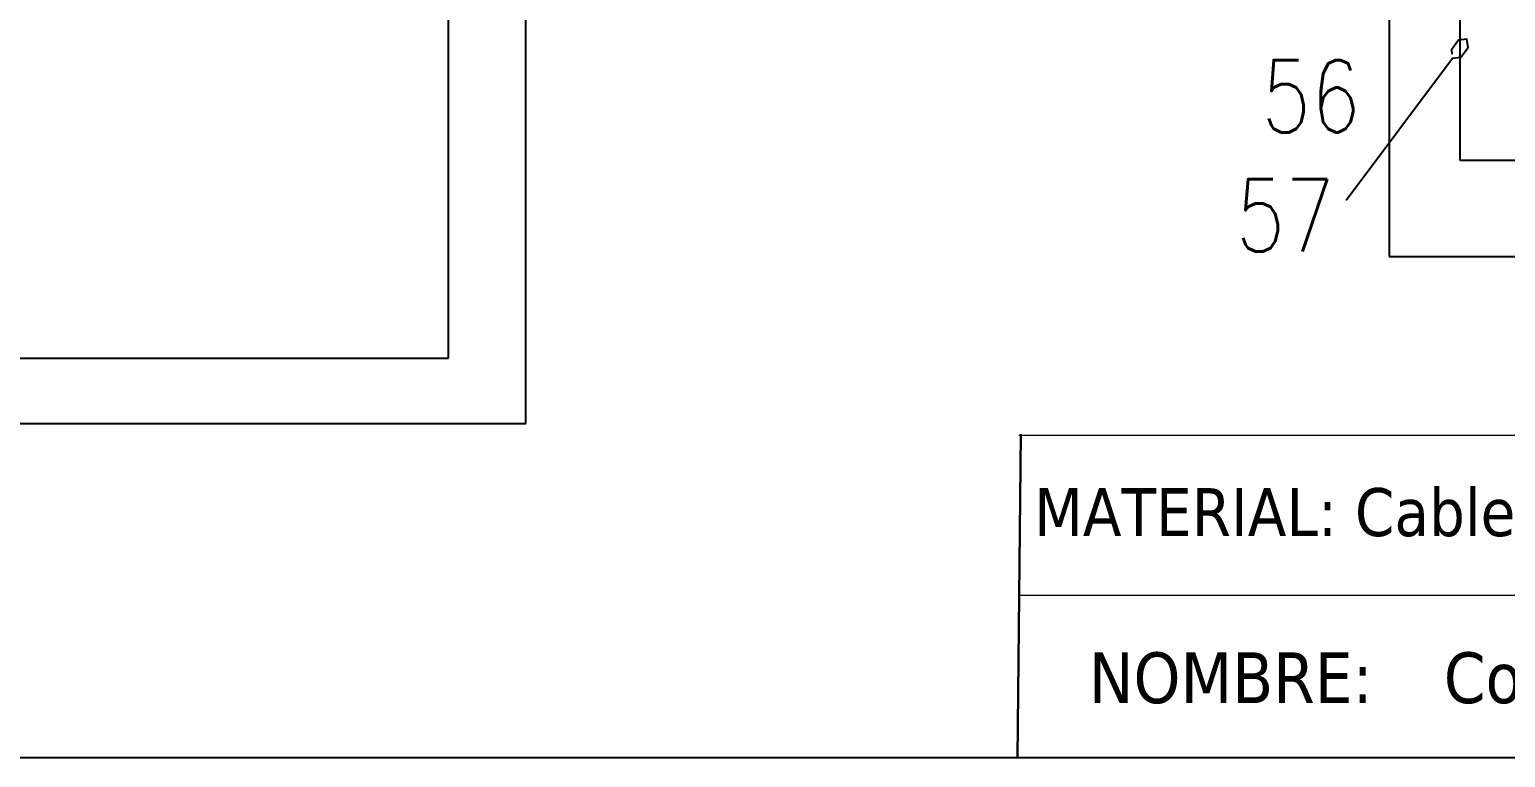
# Model space of a CAD drawing. Header units: millimetres. Extents: x 123.5 to 144.3, y 105.4 to 121.6.
# Drawn here: x 130.895 to 134.729, y 105.405 to 107.296 of the extents above; entities that cross this region are included whole.
import ezdxf
from ezdxf.enums import TextEntityAlignment as Align

# ---------------------------------------------------------------- set-up
doc = ezdxf.new("R2010")
doc.units = ezdxf.units.MM
doc.linetypes.add('CENTERX2', pattern=[20.32, 12.7, -2.54, 2.54, -2.54])
doc.layers.add('WIREFIXED', color=7, linetype='Continuous')
doc.layers.add('WIRES', color=7, linetype='Continuous')
doc.styles.add('SLDTEXTSTYLE0', font='tahoma.ttf')
doc.styles.add('WD', font='romans.shx')

# ---------------------------------------------------------------- blocks, each defined once
blk = doc.blocks.new('WD_WNV')
at = {"style": 'WD', "flags": 1}
for tag, p in [('W01USER', (-0.0625, 0.0938)), ('W02USER', (-0.0625, 0.0859)), ('W03USER', (-0.0625, 0.0781)), ('W04USER', (-0.0625, 0.0703)), ('W05USER', (-0.0625, 0.0625)), ('W06USER', (-0.0625, 0.0547)), ('W07USER', (-0.0625, 0.0469)), ('W08USER', (-0.0625, 0.0391)), ('W09USER', (-0.0625, 0.0312)), ('W10USER', (-0.0625, 0.0234))]:
    blk.add_attdef(tag, text='', height=0.005, dxfattribs=at).set_placement(p, align=Align.CENTER)
at = {"linetype": 'Continuous', "style": 'WD', "width": 0.8}
blk.add_attdef('WIRENO', text='', height=0.125, dxfattribs=at).set_placement((-0.05, 0), align=Align.MIDDLE_RIGHT)

msp = doc.modelspace()

# ---------------------------------------------------------------- linework, layer by layer
at = {"color": 7, "linetype": 'Continuous', "lineweight": 30}
msp.add_line((133.4704, 106.2452), (133.462, 105.4055), dxfattribs=at)
at = {"color": 7, "linetype": 'Continuous', "lineweight": 0}
for p, q in [((139.6906, 106.2413), (133.4651, 106.2413)), ((144.2555, 105.8263), (133.4651, 105.8263))]:
    msp.add_line(p, q, dxfattribs=at)
at = {"color": 7, "linetype": 'Continuous'}
msp.add_line((123.5055, 105.4055), (144.2555, 105.4055), dxfattribs=at)
at = {"color": 7, "linetype": 'CENTERX2', "lineweight": 0}
msp.add_line((133.462, 105.4055), (144.2555, 105.4055), dxfattribs=at)
at = {"layer": 'WIREFIXED'}
msp.add_lwpolyline([(134.3158, 106.8529), (134.592, 107.2209), (134.6139, 107.224), (134.6327, 107.249), (134.6295, 107.2709), (134.6077, 107.2678), (134.5889, 107.2428), (134.5905, 107.2319)], dxfattribs=at)
at = {"layer": 'WIRES'}
for p, q in [((131.9838, 106.4427), (131.9838, 107.5638)), ((132.185, 106.2724), (132.185, 107.5626)), ((134.4277, 107.5385), (134.4277, 106.7064)), ((134.6108, 107.5354), (134.6108, 106.9564)), ((134.6108, 106.9564), (134.7982, 106.9564)), ((134.4277, 106.7064), (134.7982, 106.7064)), ((128.8142, 106.4427), (131.9838, 106.4427)), ((128.6267, 106.2724), (132.185, 106.2724))]:
    msp.add_line(p, q, dxfattribs=at)

# ---------------------------------------------------------------- block references
at = {"layer": 'WIREFIXED'}
ref = msp.add_blockref('WD_WNV', (134.4277, 107.1224), dxfattribs=dict(at, xscale=1.5, yscale=1.5, zscale=1.5))
ref.add_attrib('WIRENOF', '56', dxfattribs={"linetype": 'Continuous', "height": 0.1875, "style": 'WD', "width": 0.8}).set_placement((134.3527, 107.1224), align=Align.MIDDLE_RIGHT)
ref = msp.add_blockref('WD_WNV', (134.6108, 107.2459), dxfattribs=dict(at, xscale=1.5, yscale=1.5, zscale=1.5))
ref.add_attrib('WIRENOF', '57', dxfattribs={"linetype": 'Continuous', "height": 0.1875, "style": 'WD', "width": 0.8}).set_placement((134.2858, 106.8129), align=Align.MIDDLE_RIGHT)

# ---------------------------------------------------------------- texts
at = {"color": 7, "linetype": 'Continuous', "lineweight": 0, "attachment_point": 1, "style": 'SLDTEXTSTYLE0'}
for s, insert, char_height in [('MATERIAL: Cablear de acuerdo a potencia de cada conexión.', (133.5048, 106.1049), 0.1245), ('\\pi-0.39529,l0.52705,t1.0541;NOMBRE:^IConexiones Horno Tubular 220VAC, 6000W 2F+T', (133.5151, 105.6784), 0.131763)]:
    msp.add_mtext(s, dxfattribs=dict(at, insert=insert, char_height=char_height))

doc.saveas('drawing.dxf')
